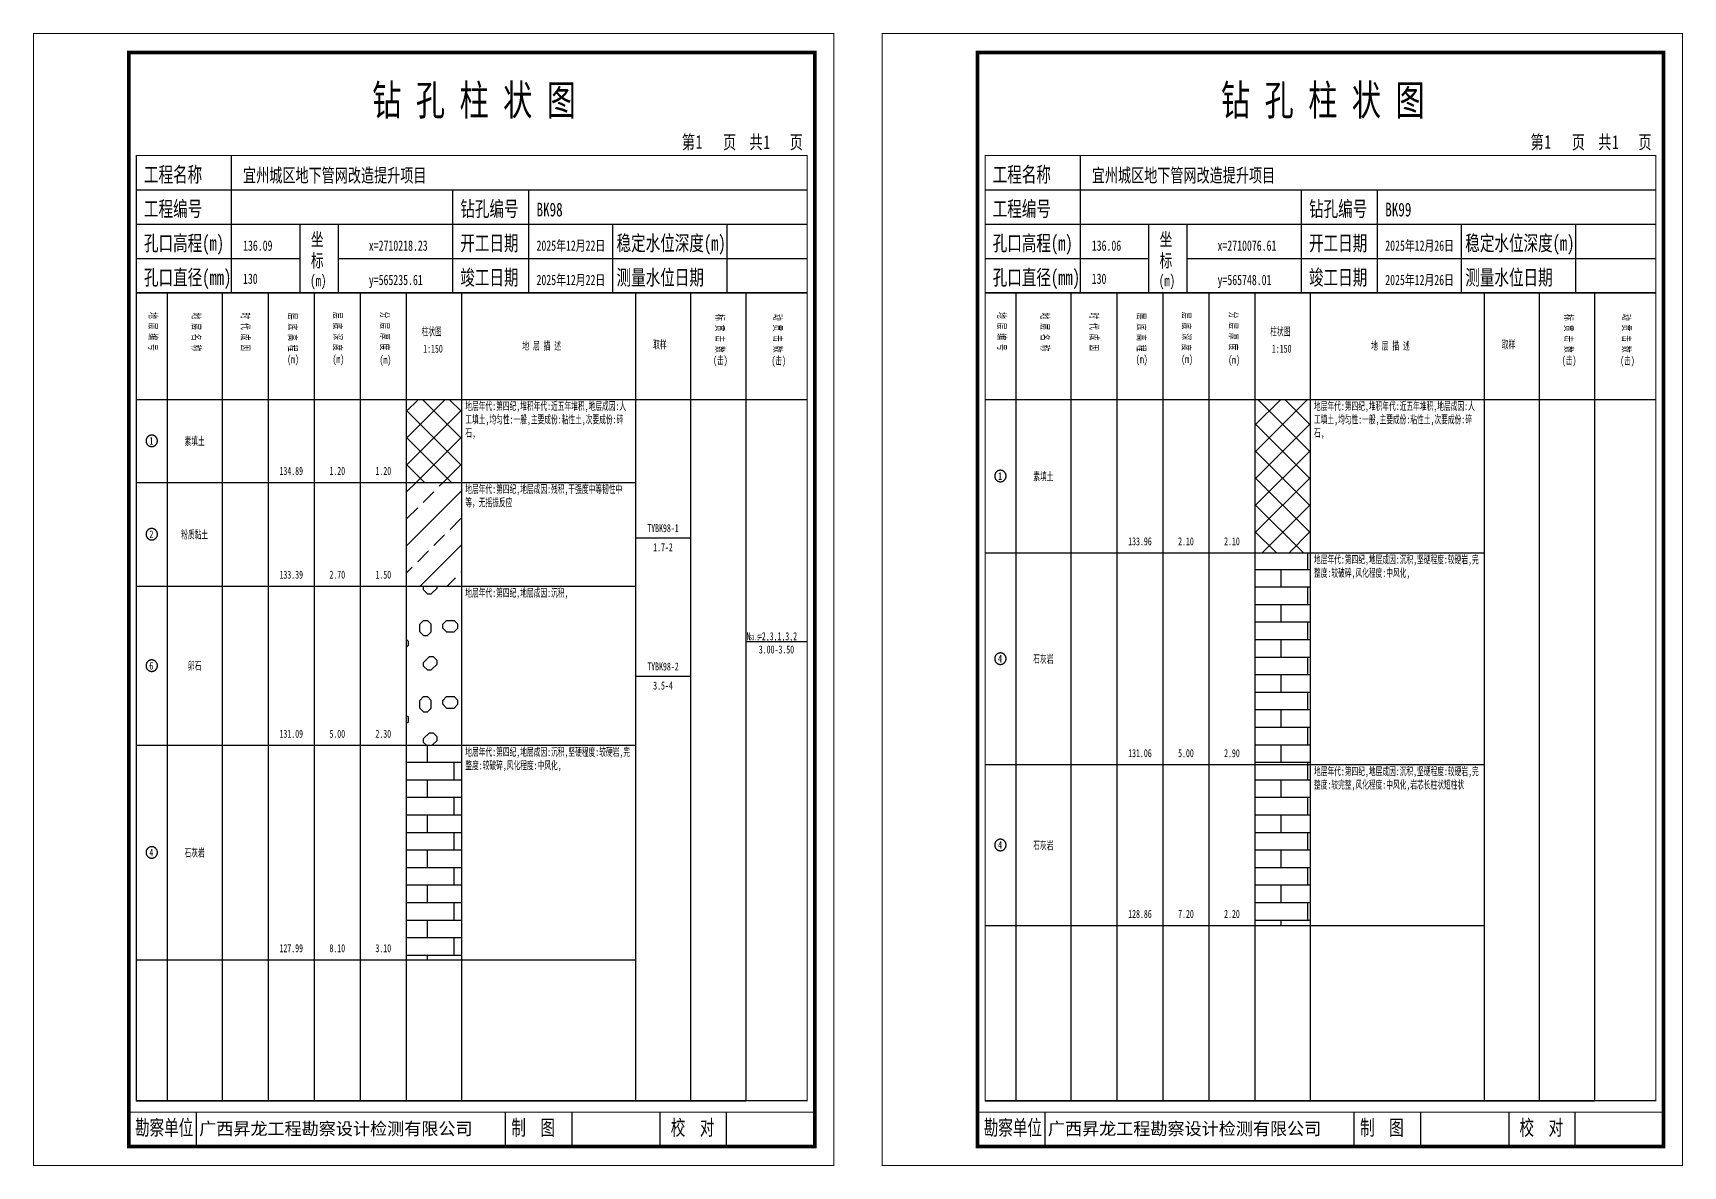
# Model space of a CAD drawing. Header units: millimetres. Extents: x 0 to 2711117, y 0 to 567555.
# Drawn here: x 25831.5 to 26264.4, y -0.1 to 297.1 of the extents above; entities that cross this region are included whole.
import ezdxf
from ezdxf.enums import TextEntityAlignment as Align

# ---------------------------------------------------------------- set-up
doc = ezdxf.new("R2010")
doc.units = ezdxf.units.MM
doc.layers.add('GICAD_POU_TEXTS', color=7, linetype='Continuous')
doc.layers.add('勘察点图例', color=7, linetype='Continuous')
doc.styles.add('HEAD_FONT', font='simfang.ttf', dxfattribs={"width": 0.6})
doc.styles.add('HEAD_FONT2', font='simfang.ttf', dxfattribs={"width": 0.6})
doc.styles.add('HT', font='simhei.ttf')
doc.styles.add('LZ_FONT', font='simfang.ttf', dxfattribs={"width": 0.7, "height": 8})
doc.styles.add('成果图图块', font='simfang.ttf', dxfattribs={"height": 2.5})
doc.styles.add('成果图表体', font='simfang.ttf', dxfattribs={"width": 0.6, "height": 2.1})
pattern_1 = [(45, (0, 0), (-3.5355339, 3.5355339), []), (135, (0, 0), (-3.5355339, -3.5355339), [])]
pattern_2 = [(0, (0, 0), (0, 4.6), []), (90, (0, 0), (-7, 4.6), [4.6, -4.6])]

# ---------------------------------------------------------------- blocks, each defined once
blk = doc.blocks.new('BK98')
for p, q in [((52, 229), (52, 265)), ((27, 256), (203, 256)), ((110, 229), (110, 256)), ((130, 229), (130, 256)), ((27, 247), (203, 247)), ((70, 229), (70, 247)), ((80, 229), (80, 247)), ((152, 229), (152, 247)), ((182, 229), (182, 247)), ((27, 238), (70, 238)), ((80, 238), (203, 238)), ((27, 229), (35.05, 229)), ((35.05, 229), (35.05, 17)), ((35.05, 229), (49.53, 229)), ((49.53, 229), (49.53, 17)), ((49.53, 229), (61.6, 229)), ((61.6, 229), (61.6, 17)), ((61.6, 229), (73.68, 229)), ((73.68, 229), (73.68, 17)), ((73.68, 229), (85.75, 229)), ((85.75, 229), (85.75, 17)), ((85.75, 229), (97.82, 229)), ((97.82, 229), (97.82, 17)), ((97.82, 229), (112.3, 229)), ((112.3, 229), (112.3, 17)), ((112.3, 229), (157.93, 229)), ((157.93, 229), (157.93, 17)), ((157.93, 229), (172.42, 229)), ((172.42, 229), (172.42, 17)), ((172.42, 229), (186.9, 229)), ((186.9, 229), (186.9, 17)), ((186.9, 229), (203, 229)), ((27, 201), (203, 201)), ((27, 17), (35.05, 17)), ((35.05, 17), (49.53, 17)), ((42.74, 4.95), (42.74, 13.95)), ((42.74, 4.95), (42.74, 13.95)), ((49.53, 17), (61.6, 17)), ((61.6, 17), (73.68, 17)), ((73.68, 17), (85.75, 17)), ((85.75, 17), (97.82, 17)), ((97.82, 17), (112.3, 17)), ((112.3, 17), (157.93, 17)), ((123.83, 4.95), (123.83, 13.95)), ((141.38, 4.95), (141.38, 13.95)), ((157.93, 17), (172.42, 17)), ((164.48, 4.95), (164.48, 13.95)), ((172.42, 17), (186.9, 17)), ((181.84, 4.95), (181.84, 13.95)), ((181.84, 4.95), (181.84, 13.95))]:
    blk.add_line(p, q)
for points, const_width in [([(0, 0), (210, 0), (210, 297), (0, 297)], 0.25), ([(25, 5), (205, 5), (205, 292), (25, 292)], 1), ([(27, 265), (203, 265), (203, 17), (27, 17)], 0.3)]:
    blk.add_lwpolyline(points, close=True, dxfattribs=dict(const_width=const_width))
at = {"const_width": 0.3}
for points in [[(27, 229), (203, 229)], [(25, 14), (205, 14)]]:
    blk.add_lwpolyline(points, dxfattribs=at)
at = {"style": 'LZ_FONT', "width": 0.7}
for s, height, p in [('钻 孔 柱 状 图', 8, (88.9, 275.54)), ('第', 3.6, (170.12, 266.7)), ('1', 3.6, (173.78, 266.75)), ('页', 3.6, (180.96, 266.7)), ('共', 3.6, (187.88, 266.7)), ('1', 3.6, (191.54, 266.7)), ('页', 3.6, (198.44, 266.7)), ('工程名称', 4, (29, 258)), ('宜州城区地下管网改造提升项目', 3.6, (55, 258)), ('工程编号', 4, (29, 249)), ('钻孔编号', 4, (112, 249)), ('BK98', 3.6, (132, 249)), ('孔口高程(m)', 4, (29, 240)), ('136.09', 2.7, (55, 240)), ('坐', 3.5, (72.79, 241.24)), ('x=2710218.23', 2.7, (88, 240)), ('开工日期', 4, (112, 240)), ('2025年12月22日', 2.7, (132, 240)), ('稳定水位深度(m)', 4, (153, 240)), ('标', 3.5, (72.79, 235.7)), ('孔口直径(mm)', 4, (29, 231)), ('130', 2.7, (54.98, 231.31)), ('(m) ', 3, (72.59, 230.65)), ('竣工日期', 4, (112, 231)), ('2025年12月22日', 2.7, (132, 231)), ('测量水位日期', 4, (153, 231)), ('y=565235.61', 2.7, (88, 231)), ('勘察单位', 4, (26.65, 7.95)), ('制  图', 4, (125.4, 7.95)), ('校  对', 4, (167.22, 7.95))]:
    blk.add_text(s, height=height, dxfattribs=at).set_placement(p)
at = {"style": 'HT'}
blk.add_text('广西昇龙工程勘察设计检测有限公司', height=3.2865, dxfattribs=at).set_placement((43.48, 8.02))
at = {"char_height": 2.1, "width": 22.806, "attachment_point": 1, "rotation": 270, "style": 'HEAD_FONT'}
for s, insert in [('地 层 编 号', (32.46, 223.92)), ('地 层 名 称', (43.79, 223.76)), ('时 代 成 因', (56.67, 223.83)), ('层 底 高 程', (69.07, 223.71)), ('层 底 深 度', (80.9, 223.91)), ('分 层 厚 度', (93.26, 224.01)), ('标 贯 击 数', (181.21, 223.37)), ('动 贯 击 数', (196.38, 223.43))]:
    blk.add_mtext(s, dxfattribs=dict(at, insert=insert))
at = {"char_height": 2.1, "attachment_point": 1}
for s, insert, width, style in [('柱状图', (101.82, 219.87), 7.855, 'HEAD_FONT2'), ('取样', (162.58, 216.44), 7.855, 'HEAD_FONT2'), ('(m)', (66.58, 212.56), 4.7944, 'HEAD_FONT'), ('(m)', (78.47, 212.61), 4.7944, 'HEAD_FONT'), ('(m)', (90.81, 212.43), 4.7944, 'HEAD_FONT'), ('1:150', (102.26, 215.36), 6.9223, 'HEAD_FONT2'), ('地 层 描 述', (128.29, 216.11), 22.0781, 'HEAD_FONT2'), ('(击)', (178.33, 212.31), 7.855, 'HEAD_FONT2'), ('(击)', (193.64, 212.22), 7.855, 'HEAD_FONT2')]:
    blk.add_mtext(s, dxfattribs=dict(at, insert=insert, width=width, style=style))
blk = doc.blocks.new('BK98_0')
at = {"color": 7}
blk.add_polyline3d([(-1.5, 0.02, 0), (-1.5, -0.06, 0), (-1.49, -0.13, 0), (-1.48, -0.2, 0), (-1.47, -0.28, 0), (-1.46, -0.35, 0), (-1.44, -0.42, 0), (-1.41, -0.49, 0), (-1.39, -0.56, 0), (-1.36, -0.63, 0), (-1.32, -0.69, 0), (-1.29, -0.76, 0), (-1.25, -0.82, 0), (-1.2, -0.88, 0), (-1.16, -0.94, 0), (-1.11, -0.99, 0), (-1.06, -1.04, 0), (-1.01, -1.1, 0), (-0.95, -1.14, 0), (-0.89, -1.19, 0), (-0.83, -1.23, 0), (-0.77, -1.27, 0), (-0.71, -1.31, 0), (-0.64, -1.34, 0), (-0.57, -1.37, 0), (-0.51, -1.4, 0), (-0.44, -1.42, 0), (-0.36, -1.44, 0), (-0.29, -1.46, 0), (-0.22, -1.47, 0), (-0.15, -1.48, 0), (-0.07, -1.48, 0), (0, -1.48, 0), (0.07, -1.48, 0), (0.15, -1.48, 0), (0.22, -1.47, 0), (0.29, -1.46, 0), (0.36, -1.44, 0), (0.44, -1.42, 0), (0.51, -1.4, 0), (0.57, -1.37, 0), (0.64, -1.34, 0), (0.71, -1.31, 0), (0.77, -1.27, 0), (0.83, -1.23, 0), (0.89, -1.19, 0), (0.95, -1.14, 0), (1.01, -1.1, 0), (1.06, -1.04, 0), (1.11, -0.99, 0), (1.16, -0.94, 0), (1.2, -0.88, 0), (1.25, -0.82, 0), (1.29, -0.76, 0), (1.32, -0.69, 0), (1.36, -0.63, 0), (1.39, -0.56, 0), (1.41, -0.49, 0), (1.44, -0.42, 0), (1.46, -0.35, 0), (1.47, -0.28, 0), (1.48, -0.2, 0), (1.49, -0.13, 0), (1.5, -0.06, 0), (1.5, 0.02, 0), (1.5, 0.09, 0), (1.49, 0.16, 0), (1.48, 0.24, 0), (1.47, 0.31, 0), (1.46, 0.38, 0), (1.44, 0.45, 0), (1.41, 0.52, 0), (1.39, 0.59, 0), (1.36, 0.66, 0), (1.32, 0.72, 0), (1.29, 0.79, 0), (1.25, 0.85, 0), (1.2, 0.91, 0), (1.16, 0.97, 0), (1.11, 1.02, 0), (1.06, 1.08, 0), (1.01, 1.13, 0), (0.95, 1.18, 0), (0.89, 1.22, 0), (0.83, 1.26, 0), (0.77, 1.3, 0), (0.71, 1.34, 0), (0.64, 1.37, 0), (0.57, 1.4, 0), (0.51, 1.43, 0), (0.44, 1.45, 0), (0.36, 1.47, 0), (0.29, 1.49, 0), (0.22, 1.5, 0), (0.15, 1.51, 0), (0.07, 1.51, 0), (0, 1.52, 0), (-0.07, 1.51, 0), (-0.15, 1.51, 0), (-0.22, 1.5, 0), (-0.29, 1.49, 0), (-0.36, 1.47, 0), (-0.44, 1.45, 0), (-0.51, 1.43, 0), (-0.57, 1.4, 0), (-0.64, 1.37, 0), (-0.71, 1.34, 0), (-0.77, 1.3, 0), (-0.83, 1.26, 0), (-0.89, 1.22, 0), (-0.95, 1.18, 0), (-1.01, 1.13, 0), (-1.06, 1.08, 0), (-1.11, 1.02, 0), (-1.16, 0.97, 0), (-1.2, 0.91, 0), (-1.25, 0.85, 0), (-1.29, 0.79, 0), (-1.32, 0.72, 0), (-1.36, 0.66, 0), (-1.39, 0.59, 0), (-1.41, 0.52, 0), (-1.44, 0.45, 0), (-1.46, 0.38, 0), (-1.47, 0.31, 0), (-1.48, 0.24, 0), (-1.49, 0.16, 0), (-1.5, 0.09, 0), (-1.5, 0.02, 0)], dxfattribs=at)
at = {"layer": 'GICAD_POU_TEXTS', "color": 7, "style": '成果图图块', "width": 0.7}
blk.add_text('1', height=2, dxfattribs=at).set_placement((-0.09, -0.99), align=Align.CENTER)
blk = doc.blocks.new('BK98_1')
at = {"color": 7}
blk.add_polyline3d([(-1.5, 0.02, 0), (-1.5, -0.06, 0), (-1.49, -0.13, 0), (-1.48, -0.2, 0), (-1.47, -0.28, 0), (-1.46, -0.35, 0), (-1.44, -0.42, 0), (-1.41, -0.49, 0), (-1.39, -0.56, 0), (-1.36, -0.63, 0), (-1.32, -0.69, 0), (-1.29, -0.76, 0), (-1.25, -0.82, 0), (-1.2, -0.88, 0), (-1.16, -0.94, 0), (-1.11, -0.99, 0), (-1.06, -1.04, 0), (-1.01, -1.1, 0), (-0.95, -1.14, 0), (-0.89, -1.19, 0), (-0.83, -1.23, 0), (-0.77, -1.27, 0), (-0.71, -1.31, 0), (-0.64, -1.34, 0), (-0.57, -1.37, 0), (-0.51, -1.4, 0), (-0.44, -1.42, 0), (-0.36, -1.44, 0), (-0.29, -1.46, 0), (-0.22, -1.47, 0), (-0.15, -1.48, 0), (-0.07, -1.48, 0), (0, -1.48, 0), (0.07, -1.48, 0), (0.15, -1.48, 0), (0.22, -1.47, 0), (0.29, -1.46, 0), (0.36, -1.44, 0), (0.44, -1.42, 0), (0.51, -1.4, 0), (0.57, -1.37, 0), (0.64, -1.34, 0), (0.71, -1.31, 0), (0.77, -1.27, 0), (0.83, -1.23, 0), (0.89, -1.19, 0), (0.95, -1.14, 0), (1.01, -1.1, 0), (1.06, -1.04, 0), (1.11, -0.99, 0), (1.16, -0.94, 0), (1.2, -0.88, 0), (1.25, -0.82, 0), (1.29, -0.76, 0), (1.32, -0.69, 0), (1.36, -0.63, 0), (1.39, -0.56, 0), (1.41, -0.49, 0), (1.44, -0.42, 0), (1.46, -0.35, 0), (1.47, -0.28, 0), (1.48, -0.2, 0), (1.49, -0.13, 0), (1.5, -0.06, 0), (1.5, 0.02, 0), (1.5, 0.09, 0), (1.49, 0.16, 0), (1.48, 0.24, 0), (1.47, 0.31, 0), (1.46, 0.38, 0), (1.44, 0.45, 0), (1.41, 0.52, 0), (1.39, 0.59, 0), (1.36, 0.66, 0), (1.32, 0.72, 0), (1.29, 0.79, 0), (1.25, 0.85, 0), (1.2, 0.91, 0), (1.16, 0.97, 0), (1.11, 1.02, 0), (1.06, 1.08, 0), (1.01, 1.13, 0), (0.95, 1.18, 0), (0.89, 1.22, 0), (0.83, 1.26, 0), (0.77, 1.3, 0), (0.71, 1.34, 0), (0.64, 1.37, 0), (0.57, 1.4, 0), (0.51, 1.43, 0), (0.44, 1.45, 0), (0.36, 1.47, 0), (0.29, 1.49, 0), (0.22, 1.5, 0), (0.15, 1.51, 0), (0.07, 1.51, 0), (0, 1.52, 0), (-0.07, 1.51, 0), (-0.15, 1.51, 0), (-0.22, 1.5, 0), (-0.29, 1.49, 0), (-0.36, 1.47, 0), (-0.44, 1.45, 0), (-0.51, 1.43, 0), (-0.57, 1.4, 0), (-0.64, 1.37, 0), (-0.71, 1.34, 0), (-0.77, 1.3, 0), (-0.83, 1.26, 0), (-0.89, 1.22, 0), (-0.95, 1.18, 0), (-1.01, 1.13, 0), (-1.06, 1.08, 0), (-1.11, 1.02, 0), (-1.16, 0.97, 0), (-1.2, 0.91, 0), (-1.25, 0.85, 0), (-1.29, 0.79, 0), (-1.32, 0.72, 0), (-1.36, 0.66, 0), (-1.39, 0.59, 0), (-1.41, 0.52, 0), (-1.44, 0.45, 0), (-1.46, 0.38, 0), (-1.47, 0.31, 0), (-1.48, 0.24, 0), (-1.49, 0.16, 0), (-1.5, 0.09, 0), (-1.5, 0.02, 0)], dxfattribs=at)
at = {"layer": 'GICAD_POU_TEXTS', "color": 7, "style": '成果图图块', "width": 0.7}
blk.add_text('2', height=2, dxfattribs=at).set_placement((-0.09, -0.99), align=Align.CENTER)
blk = doc.blocks.new('BK98_2')
at = {"color": 7}
blk.add_polyline3d([(-1.5, 0.02, 0), (-1.5, -0.06, 0), (-1.49, -0.13, 0), (-1.48, -0.2, 0), (-1.47, -0.28, 0), (-1.46, -0.35, 0), (-1.44, -0.42, 0), (-1.41, -0.49, 0), (-1.39, -0.56, 0), (-1.36, -0.63, 0), (-1.32, -0.69, 0), (-1.29, -0.76, 0), (-1.25, -0.82, 0), (-1.2, -0.88, 0), (-1.16, -0.94, 0), (-1.11, -0.99, 0), (-1.06, -1.04, 0), (-1.01, -1.1, 0), (-0.95, -1.14, 0), (-0.89, -1.19, 0), (-0.83, -1.23, 0), (-0.77, -1.27, 0), (-0.71, -1.31, 0), (-0.64, -1.34, 0), (-0.57, -1.37, 0), (-0.51, -1.4, 0), (-0.44, -1.42, 0), (-0.36, -1.44, 0), (-0.29, -1.46, 0), (-0.22, -1.47, 0), (-0.15, -1.48, 0), (-0.07, -1.48, 0), (0, -1.48, 0), (0.07, -1.48, 0), (0.15, -1.48, 0), (0.22, -1.47, 0), (0.29, -1.46, 0), (0.36, -1.44, 0), (0.44, -1.42, 0), (0.51, -1.4, 0), (0.57, -1.37, 0), (0.64, -1.34, 0), (0.71, -1.31, 0), (0.77, -1.27, 0), (0.83, -1.23, 0), (0.89, -1.19, 0), (0.95, -1.14, 0), (1.01, -1.1, 0), (1.06, -1.04, 0), (1.11, -0.99, 0), (1.16, -0.94, 0), (1.2, -0.88, 0), (1.25, -0.82, 0), (1.29, -0.76, 0), (1.32, -0.69, 0), (1.36, -0.63, 0), (1.39, -0.56, 0), (1.41, -0.49, 0), (1.44, -0.42, 0), (1.46, -0.35, 0), (1.47, -0.28, 0), (1.48, -0.2, 0), (1.49, -0.13, 0), (1.5, -0.06, 0), (1.5, 0.02, 0), (1.5, 0.09, 0), (1.49, 0.16, 0), (1.48, 0.24, 0), (1.47, 0.31, 0), (1.46, 0.38, 0), (1.44, 0.45, 0), (1.41, 0.52, 0), (1.39, 0.59, 0), (1.36, 0.66, 0), (1.32, 0.72, 0), (1.29, 0.79, 0), (1.25, 0.85, 0), (1.2, 0.91, 0), (1.16, 0.97, 0), (1.11, 1.02, 0), (1.06, 1.08, 0), (1.01, 1.13, 0), (0.95, 1.18, 0), (0.89, 1.22, 0), (0.83, 1.26, 0), (0.77, 1.3, 0), (0.71, 1.34, 0), (0.64, 1.37, 0), (0.57, 1.4, 0), (0.51, 1.43, 0), (0.44, 1.45, 0), (0.36, 1.47, 0), (0.29, 1.49, 0), (0.22, 1.5, 0), (0.15, 1.51, 0), (0.07, 1.51, 0), (0, 1.52, 0), (-0.07, 1.51, 0), (-0.15, 1.51, 0), (-0.22, 1.5, 0), (-0.29, 1.49, 0), (-0.36, 1.47, 0), (-0.44, 1.45, 0), (-0.51, 1.43, 0), (-0.57, 1.4, 0), (-0.64, 1.37, 0), (-0.71, 1.34, 0), (-0.77, 1.3, 0), (-0.83, 1.26, 0), (-0.89, 1.22, 0), (-0.95, 1.18, 0), (-1.01, 1.13, 0), (-1.06, 1.08, 0), (-1.11, 1.02, 0), (-1.16, 0.97, 0), (-1.2, 0.91, 0), (-1.25, 0.85, 0), (-1.29, 0.79, 0), (-1.32, 0.72, 0), (-1.36, 0.66, 0), (-1.39, 0.59, 0), (-1.41, 0.52, 0), (-1.44, 0.45, 0), (-1.46, 0.38, 0), (-1.47, 0.31, 0), (-1.48, 0.24, 0), (-1.49, 0.16, 0), (-1.5, 0.09, 0), (-1.5, 0.02, 0)], dxfattribs=at)
at = {"layer": 'GICAD_POU_TEXTS', "color": 7, "style": '成果图图块', "width": 0.7}
blk.add_text('6', height=2, dxfattribs=at).set_placement((-0.09, -0.99), align=Align.CENTER)
blk = doc.blocks.new('BK98_3')
at = {"color": 7}
blk.add_polyline3d([(-1.5, 0.02, 0), (-1.5, -0.06, 0), (-1.49, -0.13, 0), (-1.48, -0.2, 0), (-1.47, -0.28, 0), (-1.46, -0.35, 0), (-1.44, -0.42, 0), (-1.41, -0.49, 0), (-1.39, -0.56, 0), (-1.36, -0.63, 0), (-1.32, -0.69, 0), (-1.29, -0.76, 0), (-1.25, -0.82, 0), (-1.2, -0.88, 0), (-1.16, -0.94, 0), (-1.11, -0.99, 0), (-1.06, -1.04, 0), (-1.01, -1.1, 0), (-0.95, -1.14, 0), (-0.89, -1.19, 0), (-0.83, -1.23, 0), (-0.77, -1.27, 0), (-0.71, -1.31, 0), (-0.64, -1.34, 0), (-0.57, -1.37, 0), (-0.51, -1.4, 0), (-0.44, -1.42, 0), (-0.36, -1.44, 0), (-0.29, -1.46, 0), (-0.22, -1.47, 0), (-0.15, -1.48, 0), (-0.07, -1.48, 0), (0, -1.48, 0), (0.07, -1.48, 0), (0.15, -1.48, 0), (0.22, -1.47, 0), (0.29, -1.46, 0), (0.36, -1.44, 0), (0.44, -1.42, 0), (0.51, -1.4, 0), (0.57, -1.37, 0), (0.64, -1.34, 0), (0.71, -1.31, 0), (0.77, -1.27, 0), (0.83, -1.23, 0), (0.89, -1.19, 0), (0.95, -1.14, 0), (1.01, -1.1, 0), (1.06, -1.04, 0), (1.11, -0.99, 0), (1.16, -0.94, 0), (1.2, -0.88, 0), (1.25, -0.82, 0), (1.29, -0.76, 0), (1.32, -0.69, 0), (1.36, -0.63, 0), (1.39, -0.56, 0), (1.41, -0.49, 0), (1.44, -0.42, 0), (1.46, -0.35, 0), (1.47, -0.28, 0), (1.48, -0.2, 0), (1.49, -0.13, 0), (1.5, -0.06, 0), (1.5, 0.02, 0), (1.5, 0.09, 0), (1.49, 0.16, 0), (1.48, 0.24, 0), (1.47, 0.31, 0), (1.46, 0.38, 0), (1.44, 0.45, 0), (1.41, 0.52, 0), (1.39, 0.59, 0), (1.36, 0.66, 0), (1.32, 0.72, 0), (1.29, 0.79, 0), (1.25, 0.85, 0), (1.2, 0.91, 0), (1.16, 0.97, 0), (1.11, 1.02, 0), (1.06, 1.08, 0), (1.01, 1.13, 0), (0.95, 1.18, 0), (0.89, 1.22, 0), (0.83, 1.26, 0), (0.77, 1.3, 0), (0.71, 1.34, 0), (0.64, 1.37, 0), (0.57, 1.4, 0), (0.51, 1.43, 0), (0.44, 1.45, 0), (0.36, 1.47, 0), (0.29, 1.49, 0), (0.22, 1.5, 0), (0.15, 1.51, 0), (0.07, 1.51, 0), (0, 1.52, 0), (-0.07, 1.51, 0), (-0.15, 1.51, 0), (-0.22, 1.5, 0), (-0.29, 1.49, 0), (-0.36, 1.47, 0), (-0.44, 1.45, 0), (-0.51, 1.43, 0), (-0.57, 1.4, 0), (-0.64, 1.37, 0), (-0.71, 1.34, 0), (-0.77, 1.3, 0), (-0.83, 1.26, 0), (-0.89, 1.22, 0), (-0.95, 1.18, 0), (-1.01, 1.13, 0), (-1.06, 1.08, 0), (-1.11, 1.02, 0), (-1.16, 0.97, 0), (-1.2, 0.91, 0), (-1.25, 0.85, 0), (-1.29, 0.79, 0), (-1.32, 0.72, 0), (-1.36, 0.66, 0), (-1.39, 0.59, 0), (-1.41, 0.52, 0), (-1.44, 0.45, 0), (-1.46, 0.38, 0), (-1.47, 0.31, 0), (-1.48, 0.24, 0), (-1.49, 0.16, 0), (-1.5, 0.09, 0), (-1.5, 0.02, 0)], dxfattribs=at)
at = {"layer": 'GICAD_POU_TEXTS', "color": 7, "style": '成果图图块', "width": 0.7}
blk.add_text('4', height=2, dxfattribs=at).set_placement((-0.09, -0.99), align=Align.CENTER)
blk = doc.blocks.new('BK99')
for p, q in [((52, 229), (52, 265)), ((27, 256), (203, 256)), ((110, 229), (110, 256)), ((130, 229), (130, 256)), ((27, 247), (203, 247)), ((70, 229), (70, 247)), ((80, 229), (80, 247)), ((152, 229), (152, 247)), ((182, 229), (182, 247)), ((27, 238), (70, 238)), ((80, 238), (203, 238)), ((27, 229), (35.05, 229)), ((35.05, 229), (35.05, 17)), ((35.05, 229), (49.53, 229)), ((49.53, 229), (49.53, 17)), ((49.53, 229), (61.6, 229)), ((61.6, 229), (61.6, 17)), ((61.6, 229), (73.68, 229)), ((73.68, 229), (73.68, 17)), ((73.68, 229), (85.75, 229)), ((85.75, 229), (85.75, 17)), ((85.75, 229), (97.82, 229)), ((97.82, 229), (97.82, 17)), ((97.82, 229), (112.3, 229)), ((112.3, 229), (112.3, 17)), ((112.3, 229), (157.93, 229)), ((157.93, 229), (157.93, 17)), ((157.93, 229), (172.42, 229)), ((172.42, 229), (172.42, 17)), ((172.42, 229), (186.9, 229)), ((186.9, 229), (186.9, 17)), ((186.9, 229), (203, 229)), ((27, 201), (203, 201)), ((27, 17), (35.05, 17)), ((35.05, 17), (49.53, 17)), ((42.74, 4.95), (42.74, 13.95)), ((42.74, 4.95), (42.74, 13.95)), ((49.53, 17), (61.6, 17)), ((61.6, 17), (73.68, 17)), ((73.68, 17), (85.75, 17)), ((85.75, 17), (97.82, 17)), ((97.82, 17), (112.3, 17)), ((112.3, 17), (157.93, 17)), ((123.83, 4.95), (123.83, 13.95)), ((141.38, 4.95), (141.38, 13.95)), ((157.93, 17), (172.42, 17)), ((164.48, 4.95), (164.48, 13.95)), ((172.42, 17), (186.9, 17)), ((181.84, 4.95), (181.84, 13.95)), ((181.84, 4.95), (181.84, 13.95))]:
    blk.add_line(p, q)
for points, const_width in [([(0, 0), (210, 0), (210, 297), (0, 297)], 0.25), ([(25, 5), (205, 5), (205, 292), (25, 292)], 1), ([(27, 265), (203, 265), (203, 17), (27, 17)], 0.3)]:
    blk.add_lwpolyline(points, close=True, dxfattribs=dict(const_width=const_width))
at = {"const_width": 0.3}
for points in [[(27, 229), (203, 229)], [(25, 14), (205, 14)]]:
    blk.add_lwpolyline(points, dxfattribs=at)
at = {"style": 'LZ_FONT', "width": 0.7}
for s, height, p in [('钻 孔 柱 状 图', 8, (88.9, 275.54)), ('第', 3.6, (170.12, 266.7)), ('1', 3.6, (173.78, 266.75)), ('页', 3.6, (180.96, 266.7)), ('共', 3.6, (187.88, 266.7)), ('1', 3.6, (191.54, 266.7)), ('页', 3.6, (198.44, 266.7)), ('工程名称', 4, (29, 258)), ('宜州城区地下管网改造提升项目', 3.6, (55, 258)), ('工程编号', 4, (29, 249)), ('钻孔编号', 4, (112, 249)), ('BK99', 3.6, (132, 249)), ('孔口高程(m)', 4, (29, 240)), ('136.06', 2.7, (55, 240)), ('坐', 3.5, (72.79, 241.24)), ('x=2710076.61', 2.7, (88, 240)), ('开工日期', 4, (112, 240)), ('2025年12月26日', 2.7, (132, 240)), ('稳定水位深度(m)', 4, (153, 240)), ('标', 3.5, (72.79, 235.7)), ('孔口直径(mm)', 4, (29, 231)), ('130', 2.7, (54.98, 231.31)), ('(m) ', 3, (72.59, 230.65)), ('竣工日期', 4, (112, 231)), ('2025年12月26日', 2.7, (132, 231)), ('测量水位日期', 4, (153, 231)), ('y=565748.01', 2.7, (88, 231)), ('勘察单位', 4, (26.65, 7.95)), ('制  图', 4, (125.4, 7.95)), ('校  对', 4, (167.22, 7.95))]:
    blk.add_text(s, height=height, dxfattribs=at).set_placement(p)
at = {"style": 'HT'}
blk.add_text('广西昇龙工程勘察设计检测有限公司', height=3.2865, dxfattribs=at).set_placement((43.48, 8.02))
at = {"char_height": 2.1, "width": 22.806, "attachment_point": 1, "rotation": 270, "style": 'HEAD_FONT'}
for s, insert in [('地 层 编 号', (32.46, 223.92)), ('地 层 名 称', (43.79, 223.76)), ('时 代 成 因', (56.67, 223.83)), ('层 底 高 程', (69.07, 223.71)), ('层 底 深 度', (80.9, 223.91)), ('分 层 厚 度', (93.26, 224.01)), ('标 贯 击 数', (181.21, 223.37)), ('动 贯 击 数', (196.38, 223.43))]:
    blk.add_mtext(s, dxfattribs=dict(at, insert=insert))
at = {"char_height": 2.1, "attachment_point": 1}
for s, insert, width, style in [('柱状图', (101.82, 219.87), 7.855, 'HEAD_FONT2'), ('取样', (162.58, 216.44), 7.855, 'HEAD_FONT2'), ('(m)', (66.58, 212.56), 4.7944, 'HEAD_FONT'), ('(m)', (78.47, 212.61), 4.7944, 'HEAD_FONT'), ('(m)', (90.81, 212.43), 4.7944, 'HEAD_FONT'), ('1:150', (102.26, 215.36), 6.9223, 'HEAD_FONT2'), ('地 层 描 述', (128.29, 216.11), 22.0781, 'HEAD_FONT2'), ('(击)', (178.33, 212.31), 7.855, 'HEAD_FONT2'), ('(击)', (193.64, 212.22), 7.855, 'HEAD_FONT2')]:
    blk.add_mtext(s, dxfattribs=dict(at, insert=insert, width=width, style=style))
blk = doc.blocks.new('BK99_0')
at = {"color": 7}
blk.add_polyline3d([(-1.5, 0.02, 0), (-1.5, -0.06, 0), (-1.49, -0.13, 0), (-1.48, -0.2, 0), (-1.47, -0.28, 0), (-1.46, -0.35, 0), (-1.44, -0.42, 0), (-1.41, -0.49, 0), (-1.39, -0.56, 0), (-1.36, -0.63, 0), (-1.32, -0.69, 0), (-1.29, -0.76, 0), (-1.25, -0.82, 0), (-1.2, -0.88, 0), (-1.16, -0.94, 0), (-1.11, -0.99, 0), (-1.06, -1.04, 0), (-1.01, -1.1, 0), (-0.95, -1.14, 0), (-0.89, -1.19, 0), (-0.83, -1.23, 0), (-0.77, -1.27, 0), (-0.71, -1.31, 0), (-0.64, -1.34, 0), (-0.57, -1.37, 0), (-0.51, -1.4, 0), (-0.44, -1.42, 0), (-0.36, -1.44, 0), (-0.29, -1.46, 0), (-0.22, -1.47, 0), (-0.15, -1.48, 0), (-0.07, -1.48, 0), (0, -1.48, 0), (0.07, -1.48, 0), (0.15, -1.48, 0), (0.22, -1.47, 0), (0.29, -1.46, 0), (0.36, -1.44, 0), (0.44, -1.42, 0), (0.51, -1.4, 0), (0.57, -1.37, 0), (0.64, -1.34, 0), (0.71, -1.31, 0), (0.77, -1.27, 0), (0.83, -1.23, 0), (0.89, -1.19, 0), (0.95, -1.14, 0), (1.01, -1.1, 0), (1.06, -1.04, 0), (1.11, -0.99, 0), (1.16, -0.94, 0), (1.2, -0.88, 0), (1.25, -0.82, 0), (1.29, -0.76, 0), (1.32, -0.69, 0), (1.36, -0.63, 0), (1.39, -0.56, 0), (1.41, -0.49, 0), (1.44, -0.42, 0), (1.46, -0.35, 0), (1.47, -0.28, 0), (1.48, -0.2, 0), (1.49, -0.13, 0), (1.5, -0.06, 0), (1.5, 0.02, 0), (1.5, 0.09, 0), (1.49, 0.16, 0), (1.48, 0.24, 0), (1.47, 0.31, 0), (1.46, 0.38, 0), (1.44, 0.45, 0), (1.41, 0.52, 0), (1.39, 0.59, 0), (1.36, 0.66, 0), (1.32, 0.72, 0), (1.29, 0.79, 0), (1.25, 0.85, 0), (1.2, 0.91, 0), (1.16, 0.97, 0), (1.11, 1.02, 0), (1.06, 1.08, 0), (1.01, 1.13, 0), (0.95, 1.18, 0), (0.89, 1.22, 0), (0.83, 1.26, 0), (0.77, 1.3, 0), (0.71, 1.34, 0), (0.64, 1.37, 0), (0.57, 1.4, 0), (0.51, 1.43, 0), (0.44, 1.45, 0), (0.36, 1.47, 0), (0.29, 1.49, 0), (0.22, 1.5, 0), (0.15, 1.51, 0), (0.07, 1.51, 0), (0, 1.52, 0), (-0.07, 1.51, 0), (-0.15, 1.51, 0), (-0.22, 1.5, 0), (-0.29, 1.49, 0), (-0.36, 1.47, 0), (-0.44, 1.45, 0), (-0.51, 1.43, 0), (-0.57, 1.4, 0), (-0.64, 1.37, 0), (-0.71, 1.34, 0), (-0.77, 1.3, 0), (-0.83, 1.26, 0), (-0.89, 1.22, 0), (-0.95, 1.18, 0), (-1.01, 1.13, 0), (-1.06, 1.08, 0), (-1.11, 1.02, 0), (-1.16, 0.97, 0), (-1.2, 0.91, 0), (-1.25, 0.85, 0), (-1.29, 0.79, 0), (-1.32, 0.72, 0), (-1.36, 0.66, 0), (-1.39, 0.59, 0), (-1.41, 0.52, 0), (-1.44, 0.45, 0), (-1.46, 0.38, 0), (-1.47, 0.31, 0), (-1.48, 0.24, 0), (-1.49, 0.16, 0), (-1.5, 0.09, 0), (-1.5, 0.02, 0)], dxfattribs=at)
at = {"layer": 'GICAD_POU_TEXTS', "color": 7, "style": '成果图图块', "width": 0.7}
blk.add_text('1', height=2, dxfattribs=at).set_placement((-0.09, -0.99), align=Align.CENTER)
blk = doc.blocks.new('BK99_1')
at = {"color": 7}
blk.add_polyline3d([(-1.5, 0.02, 0), (-1.5, -0.06, 0), (-1.49, -0.13, 0), (-1.48, -0.2, 0), (-1.47, -0.28, 0), (-1.46, -0.35, 0), (-1.44, -0.42, 0), (-1.41, -0.49, 0), (-1.39, -0.56, 0), (-1.36, -0.63, 0), (-1.32, -0.69, 0), (-1.29, -0.76, 0), (-1.25, -0.82, 0), (-1.2, -0.88, 0), (-1.16, -0.94, 0), (-1.11, -0.99, 0), (-1.06, -1.04, 0), (-1.01, -1.1, 0), (-0.95, -1.14, 0), (-0.89, -1.19, 0), (-0.83, -1.23, 0), (-0.77, -1.27, 0), (-0.71, -1.31, 0), (-0.64, -1.34, 0), (-0.57, -1.37, 0), (-0.51, -1.4, 0), (-0.44, -1.42, 0), (-0.36, -1.44, 0), (-0.29, -1.46, 0), (-0.22, -1.47, 0), (-0.15, -1.48, 0), (-0.07, -1.48, 0), (0, -1.48, 0), (0.07, -1.48, 0), (0.15, -1.48, 0), (0.22, -1.47, 0), (0.29, -1.46, 0), (0.36, -1.44, 0), (0.44, -1.42, 0), (0.51, -1.4, 0), (0.57, -1.37, 0), (0.64, -1.34, 0), (0.71, -1.31, 0), (0.77, -1.27, 0), (0.83, -1.23, 0), (0.89, -1.19, 0), (0.95, -1.14, 0), (1.01, -1.1, 0), (1.06, -1.04, 0), (1.11, -0.99, 0), (1.16, -0.94, 0), (1.2, -0.88, 0), (1.25, -0.82, 0), (1.29, -0.76, 0), (1.32, -0.69, 0), (1.36, -0.63, 0), (1.39, -0.56, 0), (1.41, -0.49, 0), (1.44, -0.42, 0), (1.46, -0.35, 0), (1.47, -0.28, 0), (1.48, -0.2, 0), (1.49, -0.13, 0), (1.5, -0.06, 0), (1.5, 0.02, 0), (1.5, 0.09, 0), (1.49, 0.16, 0), (1.48, 0.24, 0), (1.47, 0.31, 0), (1.46, 0.38, 0), (1.44, 0.45, 0), (1.41, 0.52, 0), (1.39, 0.59, 0), (1.36, 0.66, 0), (1.32, 0.72, 0), (1.29, 0.79, 0), (1.25, 0.85, 0), (1.2, 0.91, 0), (1.16, 0.97, 0), (1.11, 1.02, 0), (1.06, 1.08, 0), (1.01, 1.13, 0), (0.95, 1.18, 0), (0.89, 1.22, 0), (0.83, 1.26, 0), (0.77, 1.3, 0), (0.71, 1.34, 0), (0.64, 1.37, 0), (0.57, 1.4, 0), (0.51, 1.43, 0), (0.44, 1.45, 0), (0.36, 1.47, 0), (0.29, 1.49, 0), (0.22, 1.5, 0), (0.15, 1.51, 0), (0.07, 1.51, 0), (0, 1.52, 0), (-0.07, 1.51, 0), (-0.15, 1.51, 0), (-0.22, 1.5, 0), (-0.29, 1.49, 0), (-0.36, 1.47, 0), (-0.44, 1.45, 0), (-0.51, 1.43, 0), (-0.57, 1.4, 0), (-0.64, 1.37, 0), (-0.71, 1.34, 0), (-0.77, 1.3, 0), (-0.83, 1.26, 0), (-0.89, 1.22, 0), (-0.95, 1.18, 0), (-1.01, 1.13, 0), (-1.06, 1.08, 0), (-1.11, 1.02, 0), (-1.16, 0.97, 0), (-1.2, 0.91, 0), (-1.25, 0.85, 0), (-1.29, 0.79, 0), (-1.32, 0.72, 0), (-1.36, 0.66, 0), (-1.39, 0.59, 0), (-1.41, 0.52, 0), (-1.44, 0.45, 0), (-1.46, 0.38, 0), (-1.47, 0.31, 0), (-1.48, 0.24, 0), (-1.49, 0.16, 0), (-1.5, 0.09, 0), (-1.5, 0.02, 0)], dxfattribs=at)
at = {"layer": 'GICAD_POU_TEXTS', "color": 7, "style": '成果图图块', "width": 0.7}
blk.add_text('4', height=2, dxfattribs=at).set_placement((-0.09, -0.99), align=Align.CENTER)
blk = doc.blocks.new('BK99_2')
at = {"color": 7}
blk.add_polyline3d([(-1.5, 0.02, 0), (-1.5, -0.06, 0), (-1.49, -0.13, 0), (-1.48, -0.2, 0), (-1.47, -0.28, 0), (-1.46, -0.35, 0), (-1.44, -0.42, 0), (-1.41, -0.49, 0), (-1.39, -0.56, 0), (-1.36, -0.63, 0), (-1.32, -0.69, 0), (-1.29, -0.76, 0), (-1.25, -0.82, 0), (-1.2, -0.88, 0), (-1.16, -0.94, 0), (-1.11, -0.99, 0), (-1.06, -1.04, 0), (-1.01, -1.1, 0), (-0.95, -1.14, 0), (-0.89, -1.19, 0), (-0.83, -1.23, 0), (-0.77, -1.27, 0), (-0.71, -1.31, 0), (-0.64, -1.34, 0), (-0.57, -1.37, 0), (-0.51, -1.4, 0), (-0.44, -1.42, 0), (-0.36, -1.44, 0), (-0.29, -1.46, 0), (-0.22, -1.47, 0), (-0.15, -1.48, 0), (-0.07, -1.48, 0), (0, -1.48, 0), (0.07, -1.48, 0), (0.15, -1.48, 0), (0.22, -1.47, 0), (0.29, -1.46, 0), (0.36, -1.44, 0), (0.44, -1.42, 0), (0.51, -1.4, 0), (0.57, -1.37, 0), (0.64, -1.34, 0), (0.71, -1.31, 0), (0.77, -1.27, 0), (0.83, -1.23, 0), (0.89, -1.19, 0), (0.95, -1.14, 0), (1.01, -1.1, 0), (1.06, -1.04, 0), (1.11, -0.99, 0), (1.16, -0.94, 0), (1.2, -0.88, 0), (1.25, -0.82, 0), (1.29, -0.76, 0), (1.32, -0.69, 0), (1.36, -0.63, 0), (1.39, -0.56, 0), (1.41, -0.49, 0), (1.44, -0.42, 0), (1.46, -0.35, 0), (1.47, -0.28, 0), (1.48, -0.2, 0), (1.49, -0.13, 0), (1.5, -0.06, 0), (1.5, 0.02, 0), (1.5, 0.09, 0), (1.49, 0.16, 0), (1.48, 0.24, 0), (1.47, 0.31, 0), (1.46, 0.38, 0), (1.44, 0.45, 0), (1.41, 0.52, 0), (1.39, 0.59, 0), (1.36, 0.66, 0), (1.32, 0.72, 0), (1.29, 0.79, 0), (1.25, 0.85, 0), (1.2, 0.91, 0), (1.16, 0.97, 0), (1.11, 1.02, 0), (1.06, 1.08, 0), (1.01, 1.13, 0), (0.95, 1.18, 0), (0.89, 1.22, 0), (0.83, 1.26, 0), (0.77, 1.3, 0), (0.71, 1.34, 0), (0.64, 1.37, 0), (0.57, 1.4, 0), (0.51, 1.43, 0), (0.44, 1.45, 0), (0.36, 1.47, 0), (0.29, 1.49, 0), (0.22, 1.5, 0), (0.15, 1.51, 0), (0.07, 1.51, 0), (0, 1.52, 0), (-0.07, 1.51, 0), (-0.15, 1.51, 0), (-0.22, 1.5, 0), (-0.29, 1.49, 0), (-0.36, 1.47, 0), (-0.44, 1.45, 0), (-0.51, 1.43, 0), (-0.57, 1.4, 0), (-0.64, 1.37, 0), (-0.71, 1.34, 0), (-0.77, 1.3, 0), (-0.83, 1.26, 0), (-0.89, 1.22, 0), (-0.95, 1.18, 0), (-1.01, 1.13, 0), (-1.06, 1.08, 0), (-1.11, 1.02, 0), (-1.16, 0.97, 0), (-1.2, 0.91, 0), (-1.25, 0.85, 0), (-1.29, 0.79, 0), (-1.32, 0.72, 0), (-1.36, 0.66, 0), (-1.39, 0.59, 0), (-1.41, 0.52, 0), (-1.44, 0.45, 0), (-1.46, 0.38, 0), (-1.47, 0.31, 0), (-1.48, 0.24, 0), (-1.49, 0.16, 0), (-1.5, 0.09, 0), (-1.5, 0.02, 0)], dxfattribs=at)
at = {"layer": 'GICAD_POU_TEXTS', "color": 7, "style": '成果图图块', "width": 0.7}
blk.add_text('4', height=2, dxfattribs=at).set_placement((-0.09, -0.99), align=Align.CENTER)

msp = doc.modelspace()

# ---------------------------------------------------------------- hatches: boundary and pattern name
at = {"layer": '勘察点图例'}
h = msp.add_hatch(dxfattribs=at)
h.set_pattern_fill('GKSTT', color=256, scale=0.5, style=0, pattern_type=2)
h.set_pattern_definition(pattern_1)
h.paths.add_polyline_path([(25929.45, 179.22), (25943.94, 179.22), (25943.94, 201), (25929.45, 201)])
h = msp.add_hatch(dxfattribs=at)
h.set_pattern_fill('GKSTT', color=256, scale=0.5, style=0, pattern_type=2)
h.set_pattern_definition(pattern_1)
h.paths.add_polyline_path([(26152.14, 160.75), (26166.62, 160.75), (26166.62, 201), (26152.14, 201)])
h = msp.add_hatch(dxfattribs=at)
h.set_pattern_fill('GKFZNT', color=256, scale=0.5, style=0, pattern_type=2)
h.set_pattern_definition([(45, (0, 0), (-7.071068, 7.071068), []), (45, (7.071, 0), (-7.071068, 7.071068), [4, -2])])
h.paths.add_polyline_path([(25929.45, 152), (25943.94, 152), (25943.94, 179.22), (25929.45, 179.22)])
h = msp.add_hatch(dxfattribs=at)
h.set_pattern_fill('GKSHY', color=256, scale=0.5, style=0, pattern_type=2)
h.set_pattern_definition(pattern_2)
h.paths.add_polyline_path([(26152.14, 105.17), (26166.62, 105.17), (26166.62, 160.75), (26152.14, 160.75)])
h = msp.add_hatch(dxfattribs=at)
h.set_pattern_fill('GKLS1', color=256, scale=0.5, style=0, pattern_type=2)
h.set_pattern_definition([(0, (0, 0), (0, 20), [2, -18]), (45, (2, 0), (-20.0000005, 2e-15), [1.414214, -26.870058]), (135, (0, 0), (-2e-15, -20.0000005), [1.414214, -26.870058]), (90, (-1, 1), (-20, 1e-15), [1, -19]), (135, (7.5, 7.5), (-2e-15, -20.0000005), [2.12132, -26.162951]), (90, (3, 1), (-20, 1e-15), [1, -19]), (45, (-1, 2), (-20.0000005, 2e-15), [1.414214, -26.870058]), (0, (0, 3), (0, 20), [2, -18]), (135, (3, 2), (-2e-15, -20.0000005), [1.414214, -26.870058]), (45, (15, -1), (-20.0000005, 2e-15), [1.414214, -26.870058]), (90, (16, 0), (-20, 1e-15), [2, -18]), (135, (16, 2), (-2e-15, -20.0000005), [1.414214, -26.870058]), (0, (14, -1), (0, 20), [1, -19]), (0, (14, 3), (0, 20), [1, -19]), (135, (14, -1), (-2e-15, -20.0000005), [1.414214, -26.870058]), (90, (13, 0), (-20, 1e-15), [2, -18]), (45, (13, 2), (-20.0000005, 2e-15), [1.414214, -26.870058]), (0, (7.5, 7.5), (0, 20), [1, -19]), (45, (8.5, 7.5), (-20.0000005, 2e-15), [1.414214, -26.870058]), (90, (9.5, 8.5), (-20, 1e-15), [1, -19]), (135, (9.5, 9.5), (-2e-15, -20.0000005), [2.12132, -26.162951]), (0, (7, 11), (0, 20), [1, -19]), (90, (6, 9), (-20, 1e-15), [1, -19]), (45, (6, 10), (-20.0000005, 2e-15), [1.414214, -26.870058]), (0, (15, 10), (0, 20), [1, -19]), (45, (16, 10), (-20.0000005, 2e-15), [2.12132, -26.162951]), (90, (17.5, 11.5), (-20, 1e-15), [1, -19]), (135, (15, 10), (-2e-15, -20.0000005), [1.414214, -26.870058]), (90, (14, 11), (-20, 1e-15), [1, -19]), (45, (14, 12), (-20.0000005, 2e-15), [2.12132, -26.162951]), (0, (15.5, 13.5), (0, 20), [1, -19]), (135, (17.5, 12.5), (-2e-15, -20.0000005), [1.414214, -26.870058]), (0, (7.5, 15), (0, 20), [1, -19]), (135, (7.5, 15), (-2e-15, -20.0000005), [1.414214, -26.870058]), (90, (6.5, 16), (-20, 1e-15), [1, -19]), (45, (6.5, 17), (-20.0000005, 2e-15), [2.12132, -26.162951]), (0, (8, 18.5), (0, 20), [1, -19]), (135, (10, 17.5), (-2e-15, -20.0000005), [1.414214, -26.870058]), (90, (10, 16.5), (-20, 1e-15), [1, -19]), (45, (8.5, 15), (-20.0000005, 2e-15), [2.12132, -26.162951])])
h.paths.add_polyline_path([(25929.45, 110.26), (25943.94, 110.26), (25943.94, 152), (25929.45, 152)])
h = msp.add_hatch(dxfattribs=at)
h.set_pattern_fill('GKSHY', color=256, scale=0.5, style=0, pattern_type=2)
h.set_pattern_definition(pattern_2)
h.paths.add_polyline_path([(25929.45, 54), (25943.94, 54), (25943.94, 110.26), (25929.45, 110.26)])
h = msp.add_hatch(dxfattribs=at)
h.set_pattern_fill('GKSHY', color=256, scale=0.5, style=0, pattern_type=2)
h.set_pattern_definition(pattern_2)
h.paths.add_polyline_path([(26152.14, 63), (26166.62, 63), (26166.62, 105.17), (26152.14, 105.17)])

# ---------------------------------------------------------------- linework, layer by layer
for p, q in [((25858.63, 179.22), (25943.94, 179.22)), ((25943.94, 179.22), (25989.57, 179.22)), ((25989.57, 164.7), (26004.05, 164.7)), ((26081.32, 160.75), (26166.62, 160.75)), ((26166.62, 160.75), (26212.25, 160.75)), ((25858.63, 152), (25943.94, 152)), ((25943.94, 152), (25989.57, 152)), ((26018.54, 137.48), (26034.63, 137.48)), ((25989.57, 128.41), (26004.05, 128.41)), ((25858.63, 110.26), (25943.94, 110.26)), ((25943.94, 110.26), (25989.57, 110.26)), ((26081.32, 105.17), (26166.62, 105.17)), ((26166.62, 105.17), (26212.25, 105.17)), ((26081.32, 63), (26166.62, 63)), ((26166.62, 63), (26212.25, 63)), ((25858.63, 54), (25943.94, 54)), ((25943.94, 54), (25989.57, 54))]:
    msp.add_line(p, q, dxfattribs=at)

# ---------------------------------------------------------------- block references
for name, p in [('BK98', (25831.63, 0)), ('BK99', (26054.32, 0)), ('BK98_0', (25862.66, 190.11)), ('BK99_0', (26085.34, 180.88)), ('BK98_1', (25862.66, 165.61)), ('BK99_1', (26085.34, 132.96)), ('BK98_2', (25862.66, 131.13)), ('BK98_3', (25862.66, 82.13)), ('BK99_2', (26085.34, 84.08))]:
    msp.add_blockref(name, p, dxfattribs=at)

# ---------------------------------------------------------------- texts
at = {"layer": '勘察点图例', "style": '成果图表体', "width": 0.6}
for s, p in [('素填土', (25873.92, 190.11)), ('134.89', (25899.27, 182.22)), ('1.20', (25911.35, 182.22)), ('1.20', (25923.42, 182.22)), ('素填土', (26096.61, 180.88)), ('粉质黏土', (25873.92, 165.61)), ('TYBK98-1', (25996.81, 167.2)), ('133.96', (26121.96, 163.75)), ('2.10', (26134.03, 163.75)), ('2.10', (26146.1, 163.75)), ('1.7-2', (25996.81, 162.2)), ('133.39', (25899.27, 155)), ('2.70', (25911.35, 155)), ('1.50', (25923.42, 155)), ('3.00-3.50', (26026.59, 135.38)), ('石灰岩', (26096.61, 132.96)), ('卵石', (25873.92, 131.13)), ('TYBK98-2', (25996.81, 130.91)), ('3.5-4', (25996.81, 125.91)), ('131.09', (25899.27, 113.26)), ('5.00', (25911.35, 113.26)), ('2.30', (25923.42, 113.26)), ('131.06', (26121.96, 108.17)), ('5.00', (26134.03, 108.17)), ('2.90', (26146.1, 108.17)), ('石灰岩', (25873.92, 82.13)), ('石灰岩', (26096.61, 84.08)), ('128.86', (26121.96, 66)), ('7.20', (26134.03, 66)), ('2.20', (26146.1, 66)), ('127.99', (25899.27, 57)), ('8.10', (25911.35, 57)), ('3.10', (25923.42, 57))]:
    msp.add_text(s, height=2.1, dxfattribs=at).set_placement(p, align=Align.MIDDLE)
for s, height, p in [('N', 2.1, (26018.74, 137.81)), ('63.5', 1.4, (26019.44, 137.81)), ('=', 2.1, (26021.74, 137.81))]:
    msp.add_text(s, height=height, dxfattribs=at).set_placement(p)
at = {"layer": '勘察点图例', "char_height": 2.1, "attachment_point": 1, "style": '成果图表体'}
for s, insert, width in [('地层年代:第四纪,堆积年代:近五年堆积,地层成因:人工填土,均匀性:一般,主要成份:粘性土,次要成份:碎石,', (25944.94, 200.3), 43.6296), ('地层年代:第四纪,堆积年代:近五年堆积,地层成因:人工填土,均匀性:一般,主要成份:粘性土,次要成份:碎石,', (26167.62, 200.3), 43.6296), ('地层年代:第四纪,地层成因:残积,干强度中等韧性中等，无摇振反应', (25944.94, 178.52), 43.6296), ('地层年代:第四纪,地层成因:沉积,坚硬程度:较硬岩,完整度:较破碎,风化程度:中风化,', (26167.62, 160.05), 43.6296), ('地层年代:第四纪,地层成因:沉积,', (25944.94, 151.3), 43.6296), ('2,3,1,3,2', (26022.74, 139.91), 4), ('地层年代:第四纪,地层成因:沉积,坚硬程度:较硬岩,完整度:较破碎,风化程度:中风化,', (25944.94, 109.56), 43.6296), ('地层年代:第四纪,地层成因:沉积,坚硬程度:较硬岩,完整度:较完整,风化程度:中风化,岩芯长柱状短柱状', (26167.62, 104.47), 43.6296)]:
    msp.add_mtext(s, dxfattribs=dict(at, insert=insert, width=width))

doc.saveas('drawing.dxf')
